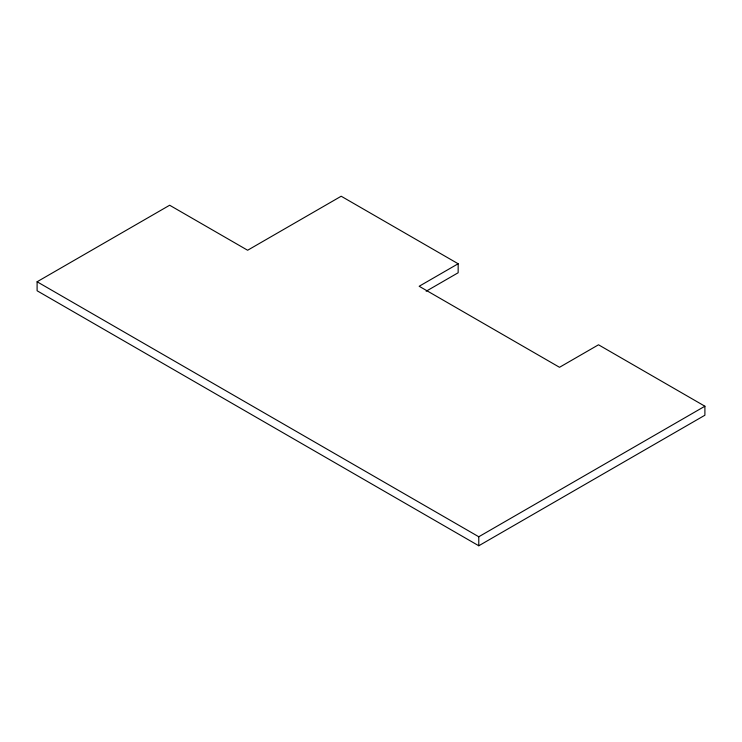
<?xml version="1.0" encoding="UTF-8"?>
<svg xmlns="http://www.w3.org/2000/svg" width="742" height="742" viewBox="0 0 742 742"><rect width="100%" height="100%" fill="white"/><g stroke="black" fill="none" stroke-linecap="round" stroke-linejoin="round"><path stroke-width="1.11" d="M458.157 263.753L419.165 286.264L559.514 367.299L598.506 344.789L704.9 406.217L704.9 415.223L478.776 545.769L37.1 290.771L37.1 281.765L169.658 205.237L247.624 250.249L341.19 196.231L458.157 263.753L458.157 272.759L426.168 291.226M37.1 281.765L478.776 536.763L704.9 406.217M478.776 536.763L478.776 545.769"/></g></svg>
